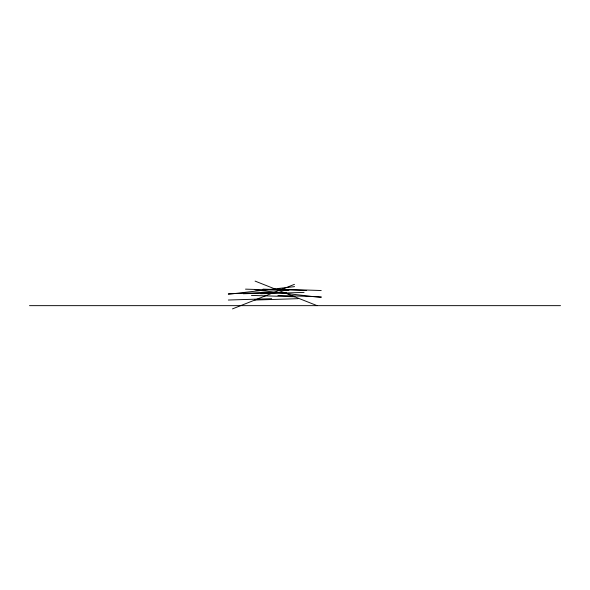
<?xml version="1.0" encoding="UTF-8"?>
<svg xmlns="http://www.w3.org/2000/svg" width="590" height="590" viewBox="0 0 590 590"><rect width="100%" height="100%" fill="white"/><g stroke="black" fill="none" stroke-linecap="round" stroke-linejoin="round"><path stroke-width="0.89" d="M232.475 308.894L294.469 284.351M228.337 294.277L294.572 286.615M228.337 293.754L271.658 292.389M243.242 293.754L286.563 292.389M260.751 293.754L304.064 292.389M228.337 300.03L271.658 298.673M254.806 300.03L298.127 298.673M29.5 305.649L560.5 305.649M277.919 289.144L321.233 290.501M263.015 289.144L306.328 290.501M245.506 289.144L288.827 290.501M277.919 295.42L321.233 296.785M251.451 295.42L294.771 296.785M255.005 289.867L321.233 297.53M255.101 281.106L317.096 305.649"/></g></svg>
